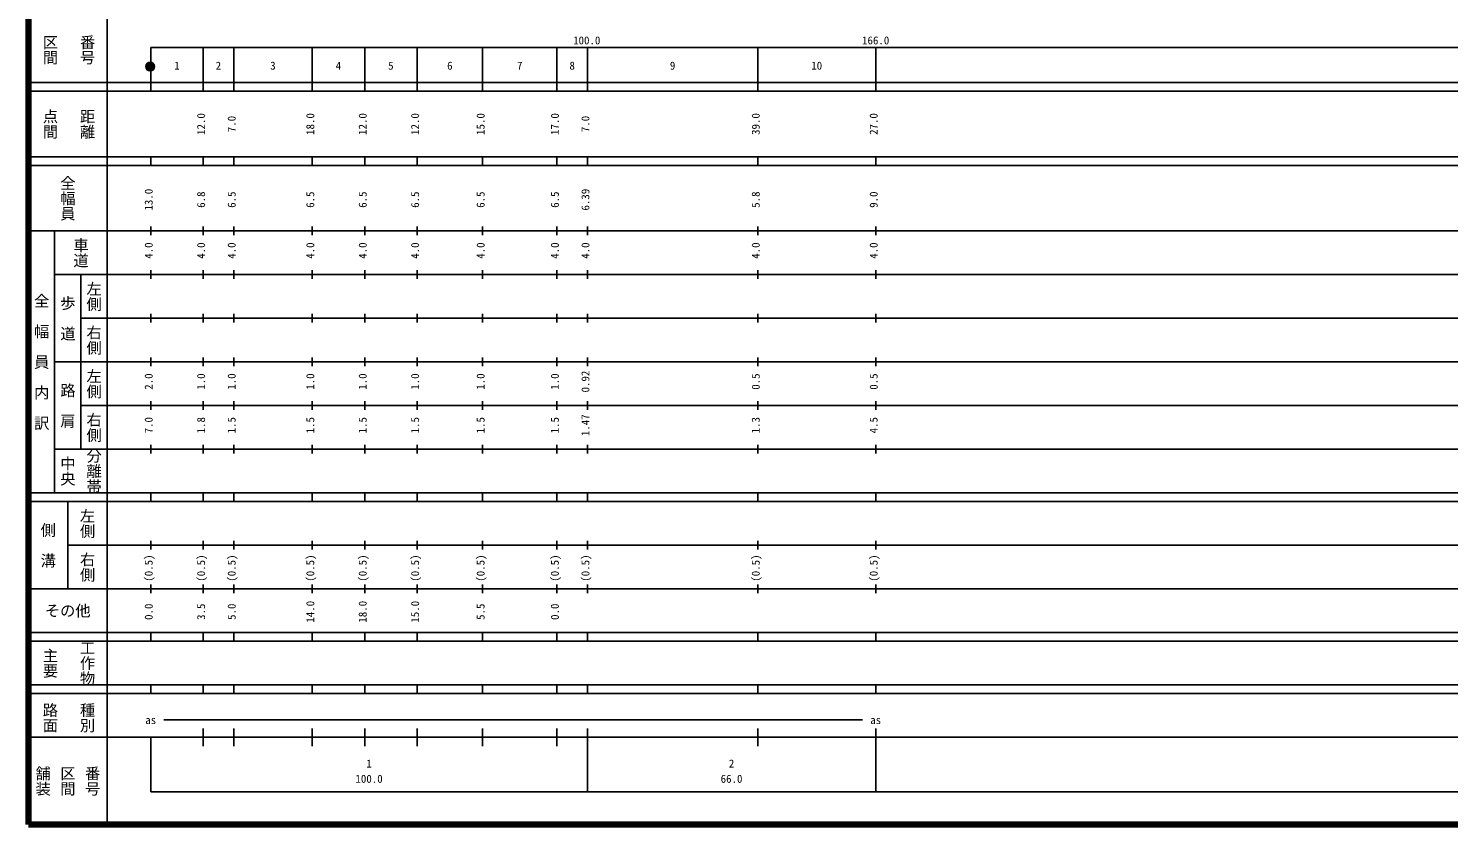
# Model space of a CAD drawing. Units: millimetres on the paper, enlarged 1000 times. Extents: x 40000 to 680000, y 20000 to 380000.
# Drawn here: x 40000 to 365183, y 20000 to 202409 of the extents above; entities that cross this region are included whole.
import ezdxf
from ezdxf.enums import TextEntityAlignment as Align

# ---------------------------------------------------------------- set-up
doc = ezdxf.new("R2010")
doc.units = ezdxf.units.MM
doc.header["$LTSCALE"] = 1000
doc.layers.add('M-TTL', color=2, linetype='Continuous', lineweight=140)
doc.layers.add('M-TTL-BAND', color=7, linetype='Continuous', lineweight=25)
doc.styles.add('@ＭＳ ゴシック', font='')
doc.styles.add('ＭＳ ゴシック', font='')
doc.styles.get('@ＭＳ ゴシック').set_extended_font_data('@MS Gothic')
doc.styles.get('ＭＳ ゴシック').set_extended_font_data('MS Gothic')

msp = doc.modelspace()

# ---------------------------------------------------------------- hatches: boundary and pattern name
at = {"layer": 'M-TTL-BAND'}
msp.add_hatch(color=256, dxfattribs=at).paths.add_polyline_path([(68865, 193652, 1), (66865, 193652, 1)])

# ---------------------------------------------------------------- linework, layer by layer
at = {"layer": 'M-TTL'}
for p, q in [((40000, 380000), (40000, 20000)), ((40000, 20000), (680000, 20000))]:
    msp.add_line(p, q, dxfattribs=at)
at = {"layer": 'M-TTL-BAND'}
for p, q in [((58000, 370000), (58000, 20000)), ((68000, 198000), (579000, 198000)), ((68000, 198000), (68000, 188000)), ((80000, 188000), (80000, 198000)), ((87000, 188000), (87000, 198000)), ((105000, 188000), (105000, 198000)), ((117000, 188000), (117000, 198000)), ((129000, 188000), (129000, 198000)), ((144000, 188000), (144000, 198000)), ((161000, 188000), (161000, 198000)), ((168000, 188000), (168000, 198000)), ((207000, 188000), (207000, 198000)), ((234000, 188000), (234000, 198000)), ((40000, 190000), (579000, 190000)), ((40000, 188000), (579000, 188000)), ((40000, 173000), (579000, 173000)), ((68000, 171000), (68000, 173000)), ((80000, 171000), (80000, 173000)), ((87000, 171000), (87000, 173000)), ((105000, 171000), (105000, 173000)), ((117000, 171000), (117000, 173000)), ((129000, 171000), (129000, 173000)), ((144000, 171000), (144000, 173000)), ((161000, 171000), (161000, 173000)), ((168000, 171000), (168000, 173000)), ((207000, 171000), (207000, 173000)), ((234000, 171000), (234000, 173000)), ((40000, 171000), (579000, 171000)), ((68000, 155000), (68000, 157000)), ((80000, 155000), (80000, 157000)), ((87000, 155000), (87000, 157000)), ((105000, 155000), (105000, 157000)), ((117000, 155000), (117000, 157000)), ((129000, 155000), (129000, 157000)), ((144000, 155000), (144000, 157000)), ((161000, 155000), (161000, 157000)), ((168000, 155000), (168000, 157000)), ((207000, 155000), (207000, 157000)), ((234000, 155000), (234000, 157000)), ((40000, 156000), (579000, 156000)), ((46000, 96000), (46000, 156000)), ((68000, 145000), (68000, 147000)), ((80000, 145000), (80000, 147000)), ((87000, 145000), (87000, 147000)), ((105000, 145000), (105000, 147000)), ((117000, 145000), (117000, 147000)), ((129000, 145000), (129000, 147000)), ((144000, 145000), (144000, 147000)), ((161000, 145000), (161000, 147000)), ((168000, 145000), (168000, 147000)), ((207000, 145000), (207000, 147000)), ((234000, 145000), (234000, 147000)), ((46000, 146000), (579000, 146000)), ((52000, 146000), (52000, 106000)), ((68000, 135000), (68000, 137000)), ((80000, 135000), (80000, 137000)), ((87000, 135000), (87000, 137000)), ((105000, 135000), (105000, 137000)), ((117000, 135000), (117000, 137000)), ((129000, 135000), (129000, 137000)), ((144000, 135000), (144000, 137000)), ((161000, 135000), (161000, 137000)), ((168000, 135000), (168000, 137000)), ((207000, 135000), (207000, 137000)), ((234000, 135000), (234000, 137000)), ((52000, 136000), (579000, 136000)), ((68000, 125000), (68000, 127000)), ((80000, 125000), (80000, 127000)), ((87000, 125000), (87000, 127000)), ((105000, 125000), (105000, 127000)), ((117000, 125000), (117000, 127000)), ((129000, 125000), (129000, 127000)), ((144000, 125000), (144000, 127000)), ((161000, 125000), (161000, 127000)), ((168000, 125000), (168000, 127000)), ((207000, 125000), (207000, 127000)), ((234000, 125000), (234000, 127000)), ((46000, 126000), (579000, 126000)), ((52000, 116000), (579000, 116000)), ((68000, 115000), (68000, 117000)), ((80000, 115000), (80000, 117000)), ((87000, 115000), (87000, 117000)), ((105000, 115000), (105000, 117000)), ((117000, 115000), (117000, 117000)), ((129000, 115000), (129000, 117000)), ((144000, 115000), (144000, 117000)), ((161000, 115000), (161000, 117000)), ((168000, 115000), (168000, 117000)), ((207000, 115000), (207000, 117000)), ((234000, 115000), (234000, 117000)), ((46000, 106000), (579000, 106000)), ((68000, 105000), (68000, 107000)), ((80000, 105000), (80000, 107000)), ((87000, 105000), (87000, 107000)), ((105000, 105000), (105000, 107000)), ((117000, 105000), (117000, 107000)), ((129000, 105000), (129000, 107000)), ((144000, 105000), (144000, 107000)), ((161000, 105000), (161000, 107000)), ((168000, 105000), (168000, 107000)), ((207000, 105000), (207000, 107000)), ((234000, 105000), (234000, 107000)), ((40000, 96000), (579000, 96000)), ((68000, 94000), (68000, 96000)), ((80000, 94000), (80000, 96000)), ((87000, 94000), (87000, 96000)), ((105000, 94000), (105000, 96000)), ((117000, 94000), (117000, 96000)), ((129000, 94000), (129000, 96000)), ((144000, 94000), (144000, 96000)), ((161000, 94000), (161000, 96000)), ((168000, 94000), (168000, 96000)), ((207000, 94000), (207000, 96000)), ((234000, 94000), (234000, 96000)), ((40000, 94000), (579000, 94000)), ((49000, 94000), (49000, 74000)), ((68000, 83000), (68000, 85000)), ((80000, 83000), (80000, 85000)), ((87000, 83000), (87000, 85000)), ((105000, 83000), (105000, 85000)), ((117000, 83000), (117000, 85000)), ((129000, 83000), (129000, 85000)), ((144000, 83000), (144000, 85000)), ((161000, 83000), (161000, 85000)), ((168000, 83000), (168000, 85000)), ((207000, 83000), (207000, 85000)), ((234000, 83000), (234000, 85000)), ((49000, 84000), (579000, 84000)), ((68000, 73000), (68000, 75000)), ((80000, 73000), (80000, 75000)), ((87000, 73000), (87000, 75000)), ((105000, 73000), (105000, 75000)), ((117000, 73000), (117000, 75000)), ((129000, 73000), (129000, 75000)), ((144000, 73000), (144000, 75000)), ((161000, 73000), (161000, 75000)), ((168000, 73000), (168000, 75000)), ((207000, 73000), (207000, 75000)), ((234000, 73000), (234000, 75000)), ((40000, 74000), (579000, 74000)), ((40000, 64000), (579000, 64000)), ((40000, 62000), (579000, 62000)), ((68000, 62000), (68000, 64000)), ((80000, 62000), (80000, 64000)), ((87000, 62000), (87000, 64000)), ((105000, 62000), (105000, 64000)), ((117000, 62000), (117000, 64000)), ((129000, 62000), (129000, 64000)), ((144000, 62000), (144000, 64000)), ((161000, 62000), (161000, 64000)), ((168000, 62000), (168000, 64000)), ((207000, 62000), (207000, 64000)), ((234000, 62000), (234000, 64000)), ((40000, 52000), (579000, 52000)), ((40000, 50000), (579000, 50000)), ((68000, 50000), (68000, 52000)), ((80000, 50000), (80000, 52000)), ((87000, 50000), (87000, 52000)), ((105000, 50000), (105000, 52000)), ((117000, 50000), (117000, 52000)), ((129000, 50000), (129000, 52000)), ((144000, 50000), (144000, 52000)), ((161000, 50000), (161000, 52000)), ((168000, 50000), (168000, 52000)), ((207000, 50000), (207000, 52000)), ((234000, 50000), (234000, 52000)), ((71000, 44000), (231000, 44000)), ((40000, 40000), (579000, 40000)), ((68000, 40000), (68000, 27500)), ((80000, 38000), (80000, 42000)), ((87000, 38000), (87000, 42000)), ((105000, 38000), (105000, 42000)), ((117000, 38000), (117000, 42000)), ((129000, 38000), (129000, 42000)), ((144000, 38000), (144000, 42000)), ((161000, 38000), (161000, 42000)), ((168000, 27500), (168000, 42000)), ((207000, 38000), (207000, 42000)), ((234000, 27500), (234000, 42000)), ((68000, 27500), (579000, 27500))]:
    msp.add_line(p, q, dxfattribs=at)
at = {"layer": 'M-TTL-BAND', "lineweight": 13}
msp.add_lwpolyline([(68865, 193652, 1), (66865, 193652, 1)], format="xyb", close=True, dxfattribs=at)
at = {"layer": 'M-TTL-BAND'}
msp.add_circle((67865, 193652), 1000, dxfattribs=at)

# ---------------------------------------------------------------- texts
at = {"layer": 'M-TTL-BAND', "style": '@ＭＳ ゴシック'}
for s, p in [('区間', (45000, 197500)), ('番号', (53500, 197500)), ('点間', (45000, 180500)), ('距離', (53500, 180500)), ('全幅員', (49000, 163500)), ('車道', (52000, 151000)), ('左側', (55000, 141000)), ('全\u3000幅\u3000員\u3000内\u3000訳', (43000, 126000)), ('歩\u3000道', (49000, 136000)), ('右側', (55000, 131000)), ('左側', (55000, 121000)), ('路\u3000肩', (49000, 116000)), ('右側', (55000, 111000)), ('中央', (49000, 101000)), ('分離帯', (55000, 101000)), ('左側', (53500, 89000)), ('側\u3000溝', (44500, 84000)), ('右側', (53500, 79000)), ('主要', (45000, 57000)), ('工作物', (53500, 57000)), ('路面', (45000, 44500)), ('種別', (53500, 44500)), ('舗装', (43333, 30000)), ('区間', (49000, 30000)), ('番号', (54667, 30000))]:
    msp.add_text(s, height=2566, rotation=270, dxfattribs=at).set_placement(p, align=Align.MIDDLE_CENTER)
at = {"layer": 'M-TTL-BAND', "style": 'ＭＳ ゴシック'}
for s, p in [('100.0', (167844, 198195)), ('166.0', (234000, 198195)), ('1', (74000, 192405)), ('2', (83500, 192405)), ('3', (96000, 192405)), ('4', (111000, 192405)), ('5', (123000, 192405)), ('6', (136500, 192405)), ('7', (152500, 192405)), ('8', (164500, 192405)), ('9', (187500, 192405)), ('10', (220500, 192405)), ('as', (68000, 42500)), ('as', (234000, 42500)), ('1', (118000, 32523)), ('2', (201000, 32523)), ('100.0', (118000, 29033)), ('66.0', (201000, 29033))]:
    msp.add_text(s, height=1833, dxfattribs=at).set_placement(p, align=Align.BOTTOM_CENTER)
for s, p in [('12.0', (81000, 180500)), ('7.0', (88000, 180500)), ('18.0', (106000, 180500)), ('12.0', (118000, 180500)), ('12.0', (130000, 180500)), ('15.0', (145000, 180500)), ('17.0', (162000, 180500)), ('7.0', (169000, 180500)), ('39.0', (208000, 180500)), ('27.0', (235000, 180500)), ('13.0', (69000, 163174)), ('6.8', (81000, 163174)), ('6.5', (88000, 163174)), ('6.5', (106000, 163174)), ('6.5', (118000, 163174)), ('6.5', (130000, 163174)), ('6.5', (145000, 163174)), ('6.5', (162000, 163174)), ('6.39', (169000, 163174)), ('5.8', (208000, 163174)), ('9.0', (235000, 163174)), ('4.0', (69000, 151500)), ('4.0', (81000, 151500)), ('4.0', (88000, 151500)), ('4.0', (106000, 151500)), ('4.0', (118000, 151500)), ('4.0', (130000, 151500)), ('4.0', (145000, 151500)), ('4.0', (162000, 151500)), ('4.0', (169000, 151500)), ('4.0', (208000, 151500)), ('4.0', (235000, 151500)), ('0.92', (169000, 121500)), ('2.0', (69000, 121500)), ('1.0', (81000, 121500)), ('1.0', (88000, 121500)), ('1.0', (106000, 121500)), ('1.0', (118000, 121500)), ('1.0', (130000, 121500)), ('1.0', (145000, 121500)), ('1.0', (162000, 121500)), ('0.5', (208000, 121500)), ('0.5', (235000, 121500)), ('1.47', (169000, 111500)), ('7.0', (69000, 111500)), ('1.8', (81000, 111500)), ('1.5', (88000, 111500)), ('1.5', (106000, 111500)), ('1.5', (118000, 111500)), ('1.5', (130000, 111500)), ('1.5', (145000, 111500)), ('1.5', (162000, 111500)), ('1.3', (208000, 111500)), ('4.5', (235000, 111500)), ('(0.5)', (69000, 78764)), ('(0.5)', (81000, 78764)), ('(0.5)', (88000, 78764)), ('(0.5)', (106000, 78764)), ('(0.5)', (118000, 78764)), ('(0.5)', (130000, 78764)), ('(0.5)', (145000, 78764)), ('(0.5)', (162000, 78764)), ('(0.5)', (169000, 78764)), ('(0.5)', (208000, 78764)), ('(0.5)', (235000, 78764)), ('0.0', (69000, 68764)), ('3.5', (81000, 68764)), ('5.0', (88000, 68764)), ('14.0', (106000, 68764)), ('18.0', (118000, 68764)), ('15.0', (130000, 68764)), ('5.5', (145000, 68764)), ('0.0', (162000, 68764))]:
    msp.add_text(s, height=1833, rotation=90, dxfattribs=at).set_placement(p, align=Align.BOTTOM_CENTER)
msp.add_text('その他', height=2566, dxfattribs=at).set_placement((49000, 69000), align=Align.MIDDLE_CENTER)

doc.saveas('drawing.dxf')
